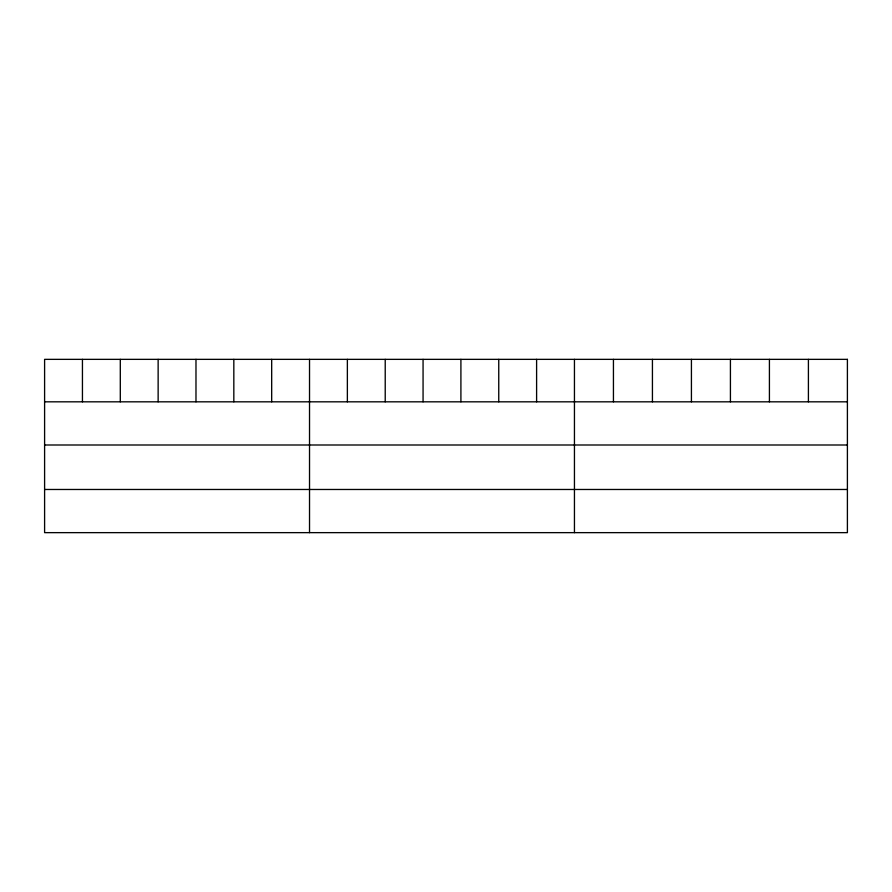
<?xml version="1.0" encoding="UTF-8"?>
<svg xmlns="http://www.w3.org/2000/svg" width="892" height="892" viewBox="0 0 892 892"><rect width="100%" height="100%" fill="white"/><g stroke="black" fill="none" stroke-linecap="round" stroke-linejoin="round"><path stroke-width="1.34" d="M44.6 401.824L847.4 401.824M44.6 444.997L847.4 444.997M44.6 489.474L847.4 489.474M808.408 359.353L808.408 401.824M769.417 359.353L769.417 401.824M730.425 359.353L730.425 401.824M691.423 359.353L691.423 401.824M652.431 359.353L652.431 401.824M613.44 359.353L613.44 401.824M574.448 359.353L574.448 532.647M536.605 359.353L536.605 401.824M498.751 359.353L498.751 401.824M460.908 359.353L460.908 401.824M423.064 359.353L423.064 401.824M385.221 359.353L385.221 401.824M347.367 359.353L347.367 401.824M309.524 359.353L309.524 532.647M271.681 359.353L271.681 401.824M233.827 359.353L233.827 401.824M195.984 359.353L195.984 401.824M158.14 359.353L158.14 401.824M120.297 359.353L120.297 401.824M82.443 359.353L82.443 401.824M847.4 359.353L44.6 359.353L44.6 532.647L847.4 532.647L847.4 359.353"/></g></svg>
